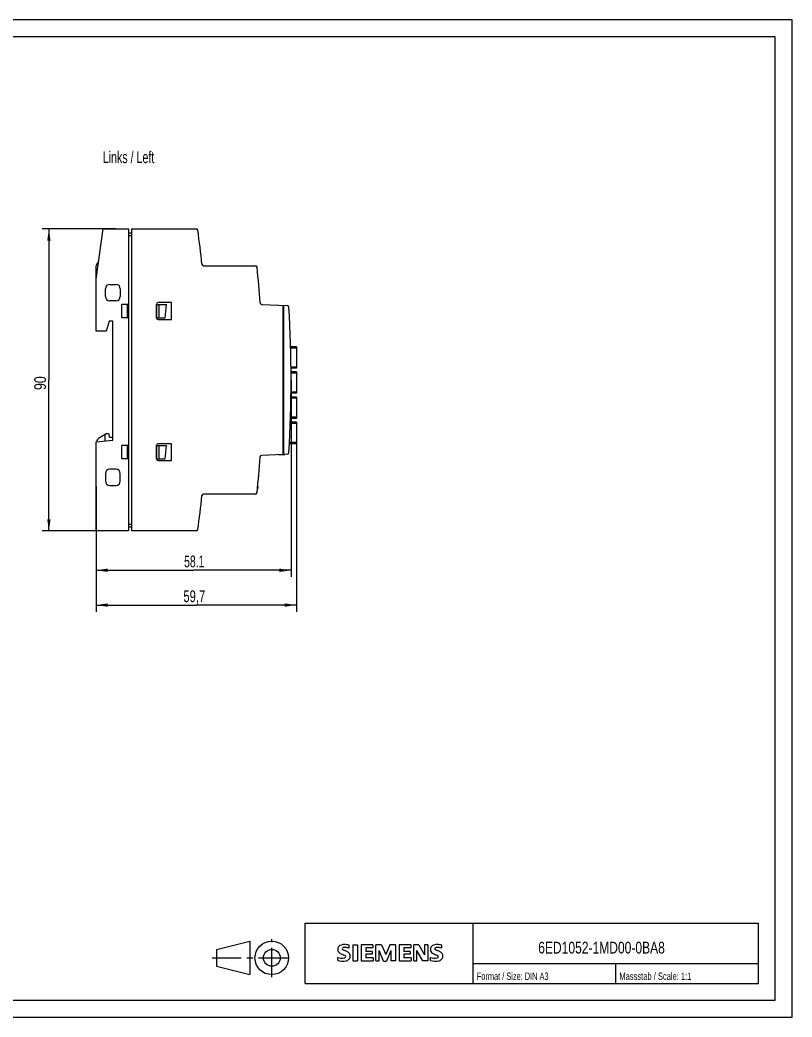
# Model space of a CAD drawing. Extents: x 0 to 420, y 0 to 297.
# Drawn here: x 190 to 420, y 0 to 297 of the extents above; entities that cross this region are included whole.
import ezdxf

# ---------------------------------------------------------------- set-up
doc = ezdxf.new("R2010")
doc.units = 0
doc.header["$LTSCALE"] = 23.1
doc.linetypes.add('CENTER', pattern=[0.6, 0.375, -0.075, 0.075, -0.075])
for name, color, linetype in [('11000_LEFT', 7, 'CONTINUOUS'), ('11100_DIM_LEFT', 7, 'CONTINUOUS'), ('11300_LEFT_GERMAN_ENGLISH', 7, 'CONTINUOUS'), ('90000_FRAME', 7, 'CONTINUOUS'), ('91000_TIP', 7, 'CONTINUOUS')]:
    doc.layers.add(name, color=color, linetype=linetype)
doc.styles.get("Standard").update_dxf_attribs({"font": 'txt', "width": 0.8})
doc.dimstyles.new('DIMSTYLE_1', dxfattribs={"dimtxt": 3.5, "dimasz": 3.5, "dimexe": 0.18, "dimexo": 0.0625, "dimgap": 0.09, "dimtad": 1, "dimtxsty": 'STANDARD', "dimcen": 0.09, "dimazin": 3, "dimtp": 0.05, "dimtm": 0.05, "dimtfac": 1, "dimtofl": 0, "dimtmove": 0, "dimatfit": 3, "dimtolj": 1})
doc.dimstyles.new('DIMSTYLE_2', dxfattribs={"dimtxt": 3.5, "dimasz": 3.5, "dimexe": 0.18, "dimexo": 0.0625, "dimgap": 0.09, "dimtad": 1, "dimdec": 1, "dimtxsty": 'STANDARD', "dimcen": 0.09, "dimazin": 3, "dimtp": 0.1, "dimtm": 0.1, "dimtfac": 1, "dimtdec": 1, "dimtofl": 0, "dimtmove": 0, "dimatfit": 3, "dimtolj": 1})

# ---------------------------------------------------------------- blocks, each defined once
blk = doc.blocks.new('*D1')
at = {"layer": '11100_DIM_LEFT', "linetype": 'CONTINUOUS'}
for p, q in [((272.350425, 171.132515), (272.350425, 120.715249)), ((212.650425, 158.070718), (212.650425, 120.715249)), ((212.650425, 122.715249), (242.500425, 122.715249)), ((272.350425, 122.715249), (242.500425, 122.715249))]:
    blk.add_line(p, q, dxfattribs=at)
for points in [[(216.150425, 123.215249), (212.650425, 122.715249), (216.150425, 122.215249)], [(268.850425, 122.215249), (272.350425, 122.715249), (268.850425, 123.215249)]]:
    blk.add_solid(points, dxfattribs=at)
at = {"layer": '11100_DIM_LEFT', "linetype": 'CONTINUOUS', "width": 0.714286}
blk.add_text('59,7', height=3.5, dxfattribs=at).set_placement((238.669767, 123.590249))
blk = doc.blocks.new('*D2')
at = {"layer": '11100_DIM_LEFT', "linetype": 'CONTINUOUS'}
for p, q in [((218.554481, 234.78944), (196.610149, 234.78944)), ((198.610149, 234.78944), (198.610149, 189.78944)), ((198.610149, 144.78944), (198.610149, 189.78944)), ((217.499425, 144.78944), (196.610149, 144.78944))]:
    blk.add_line(p, q, dxfattribs=at)
for points in [[(199.110149, 231.28944), (198.610149, 234.78944), (198.110149, 231.28944)], [(198.110149, 148.28944), (198.610149, 144.78944), (199.110149, 148.28944)]]:
    blk.add_solid(points, dxfattribs=at)
at = {"layer": '11100_DIM_LEFT', "linetype": 'CONTINUOUS', "width": 0.785714}
blk.add_text('90', height=3.5, rotation=90, dxfattribs=at).set_placement((197.735149, 186.769571))
blk = doc.blocks.new('*D3')
at = {"layer": '11100_DIM_LEFT', "linetype": 'CONTINUOUS'}
for p, q in [((270.77, 189.79), (270.77, 131.08)), ((212.65, 158.07), (212.65, 131.08)), ((212.65, 133.08), (241.71, 133.08)), ((270.77, 133.08), (241.71, 133.08))]:
    blk.add_line(p, q, dxfattribs=at)
for points in [[(216.15, 133.58), (212.65, 133.08), (216.15, 132.58)], [(267.27, 132.58), (270.77, 133.08), (267.27, 133.58)]]:
    blk.add_solid(points, dxfattribs=at)
at = {"layer": '11100_DIM_LEFT', "linetype": 'CONTINUOUS', "width": 0.660714}
blk.add_text('58.1', height=3.5, dxfattribs=at).set_placement((238.9, 133.96))

msp = doc.modelspace()

# ---------------------------------------------------------------- linework, layer by layer
at = {"layer": '11000_LEFT', "color": 7, "linetype": 'CONTINUOUS'}
for p, q in [((212.65, 219.789), (214.759, 234.789)), ((214.759, 234.789), (222.35, 234.789)), ((222.35, 234.789), (222.35, 144.789)), ((223.25, 234.789), (223.25, 144.789)), ((223.251, 234.789), (242.472, 234.789)), ((222.35, 233.589), (223.25, 233.589)), ((222.35, 232.789), (223.25, 232.789)), ((212.7, 220.145), (212.7, 223.789)), ((244.7, 223.789), (260.145, 223.789)), ((212.65, 204.289), (212.65, 219.789)), ((215.425, 214.639), (215.425, 216.939)), ((216.725, 218.239), (218.575, 218.239)), ((219.875, 216.939), (219.875, 214.639)), ((218.575, 213.339), (216.725, 213.339)), ((220.35, 208.289), (220.35, 212.289)), ((222.35, 212.289), (220.35, 212.289)), ((221.961, 212.289), (221.961, 208.289)), ((230.65, 212.289), (230.65, 208.289)), ((230.699, 208.247), (230.7, 212.243)), ((230.7, 212.287), (230.7, 212.243)), ((230.7, 212.287), (233.654, 212.285)), ((230.7, 212.243), (231.5, 212.243)), ((235.15, 212.789), (231.15, 212.789)), ((231.499, 208.246), (231.5, 212.243)), ((231.5, 212.243), (233.654, 212.285)), ((233.277, 208.282), (233.654, 212.285)), ((235.15, 207.789), (235.15, 212.789)), ((261.998, 212.27), (269.625, 211.937)), ((268.35, 167.586), (268.35, 211.993)), ((268.55, 211.884), (268.35, 211.884)), ((268.55, 211.784), (268.35, 211.784)), ((268.55, 167.595), (268.55, 211.984)), ((222.35, 208.289), (220.35, 208.289)), ((230.699, 208.247), (231.499, 208.246)), ((231.499, 208.246), (233.277, 208.282)), ((216.572, 207.289), (215.712, 204.289)), ((217.653, 207.289), (216.572, 207.289)), ((217.653, 171.79), (217.653, 207.289)), ((231.15, 207.789), (235.15, 207.789)), ((215.712, 204.289), (212.65, 204.289)), ((272.35, 199.625), (270.635, 199.625)), ((272.35, 199.276), (270.644, 199.276)), ((272.35, 199.625), (272.35, 193.249)), ((272.35, 193.601), (270.752, 193.601)), ((272.35, 193.251), (270.756, 193.251)), ((272.35, 193.249), (270.756, 193.249)), ((272.35, 192.156), (270.765, 192.156)), ((272.35, 191.806), (270.767, 191.806)), ((272.35, 192.156), (272.35, 185.783)), ((272.35, 184.327), (270.73, 184.327)), ((272.35, 184.68), (270.736, 184.68)), ((272.35, 184.678), (270.736, 184.678)), ((272.35, 185.783), (270.75, 185.783)), ((272.35, 186.133), (270.754, 186.133)), ((272.35, 184.68), (272.35, 178.304)), ((272.35, 178.304), (270.585, 178.304)), ((272.35, 178.654), (270.596, 178.654)), ((272.35, 176.806), (270.532, 176.806)), ((272.35, 177.156), (270.545, 177.156)), ((272.35, 177.156), (272.35, 170.783)), ((215.858, 173.789), (213.7, 172.544)), ((215.403, 171.593), (215.403, 173.527)), ((215.858, 173.789), (216.358, 173.789)), ((216.358, 173.789), (216.653, 172.689)), ((216.653, 172.689), (217.653, 172.689)), ((212.65, 171.352), (217.653, 171.79)), ((212.65, 144.789), (212.65, 171.352)), ((220.35, 166.289), (220.35, 170.289)), ((222.35, 170.289), (220.35, 170.289)), ((221.961, 170.289), (221.961, 166.289)), ((230.65, 170.289), (230.65, 166.289)), ((230.699, 166.247), (230.7, 170.243)), ((230.7, 170.287), (230.7, 170.243)), ((230.7, 170.287), (233.654, 170.285)), ((230.7, 170.243), (231.5, 170.243)), ((235.15, 170.789), (231.15, 170.789)), ((231.499, 166.246), (231.5, 170.243)), ((231.5, 170.243), (233.654, 170.285)), ((233.277, 166.282), (233.654, 170.285)), ((235.15, 165.789), (235.15, 170.789)), ((272.35, 170.783), (270.324, 170.783)), ((272.35, 171.133), (270.343, 171.133)), ((268.35, 167.586), (261.998, 167.309)), ((266.866, 167.522), (268.85, 167.522)), ((268.55, 167.794), (268.35, 167.794)), ((268.55, 167.694), (268.35, 167.694)), ((269.625, 167.642), (268.55, 167.595)), ((268.85, 167.522), (268.85, 167.608)), ((222.35, 166.289), (220.35, 166.289)), ((230.699, 166.247), (231.499, 166.246)), ((231.15, 165.789), (235.15, 165.789)), ((231.499, 166.246), (233.277, 166.282)), ((215.425, 161.904), (215.425, 159.604)), ((218.575, 163.204), (216.725, 163.204)), ((219.875, 159.604), (219.875, 161.904)), ((216.725, 158.304), (218.575, 158.304)), ((260.869, 158.047), (260.79, 157.147)), ((260.145, 155.789), (244.7, 155.789)), ((260.731, 157.147), (260.79, 157.147)), ((222.35, 146.789), (223.25, 146.789)), ((222.35, 145.989), (223.25, 145.989)), ((222.35, 144.789), (212.65, 144.789)), ((242.472, 144.789), (223.25, 144.789))]:
    msp.add_line(p, q, dxfattribs=at)
for centre, radius, start, end in [((242.472, 234.289), 0.5, 7.85767, 90), ((-79.972, 189.789), 326, 6.06555, 7.85767), ((213.7, 223.789), 1, 110.88846, 180), ((244.7, 224.289), 0.5, 186.06555, 270), ((260.145, 223.289), 0.5, 5.62545, 90), ((-79.959, 189.789), 342.25, 3.84433, 5.62545), ((216.725, 216.939), 1.3, 90, 180), ((218.575, 216.939), 1.3, 0, 90), ((216.725, 214.639), 1.3, 180, 270), ((218.575, 214.639), 1.3, 270, 360), ((231.15, 212.289), 0.5, 90, 180), ((262.02, 212.769), 0.5, 183.84433, 267.5), ((269.603, 211.437), 0.5, 3.54354, 87.5), ((-79.977, 189.789), 350.75, 356.45646, 3.54354), ((231.15, 208.289), 0.5, 180, 270), ((214.7, 170.812), 2, 120, 163.98843), ((231.15, 170.289), 0.5, 90, 180), ((-79.959, 189.789), 342.25, 354.37456, 356.15567), ((262.02, 166.809), 0.5, 92.5, 176.15567), ((269.603, 168.142), 0.5, 272.5, 356.45646), ((231.15, 166.289), 0.5, 180, 270), ((216.725, 161.904), 1.3, 90, 180), ((218.575, 161.904), 1.3, 0, 90), ((216.725, 159.604), 1.3, 180, 270), ((218.575, 159.604), 1.3, 270, 360), ((-79.972, 189.789), 326, 352.14233, 353.93445), ((244.7, 155.289), 0.5, 90, 173.93445), ((260.145, 156.289), 0.5, 270, 354.37456), ((242.472, 145.289), 0.5, 270, 352.14233)]:
    msp.add_arc(centre, radius, start, end, dxfattribs=at)
at = {"layer": '90000_FRAME', "color": 7, "linetype": 'CONTINUOUS'}
for p, q in [((420, 297), (0, 297)), ((420, 0), (420, 297)), ((415, 292), (5, 292)), ((415, 5), (415, 292)), ((275, 28), (410, 28)), ((275, 10), (275, 28)), ((325, 10), (325, 28)), ((410, 10), (410, 28)), ((284.895, 20.916), (285.169, 21.19)), ((288.03, 20.499), (288.03, 21.449)), ((289.124, 21.497), (290.55, 21.497)), ((289.124, 21.497), (289.124, 16.744)), ((290.55, 21.497), (290.55, 16.744)), ((295.16, 21.497), (291.643, 21.497)), ((291.643, 21.497), (291.643, 16.744)), ((295.16, 21.497), (295.16, 20.618)), ((297.727, 21.497), (296.016, 21.497)), ((296.016, 16.744), (296.016, 21.497)), ((297.727, 21.497), (298.963, 18.597)), ((300.151, 21.497), (298.963, 18.597)), ((301.862, 21.497), (300.151, 21.497)), ((301.862, 21.497), (301.862, 16.744)), ((306.473, 21.497), (302.956, 21.497)), ((302.956, 21.497), (302.956, 16.744)), ((306.473, 21.497), (306.473, 20.618)), ((308.85, 21.497), (307.305, 21.497)), ((307.305, 16.744), (307.305, 21.497)), ((308.85, 21.497), (310.537, 18.55)), ((311.488, 21.497), (310.537, 21.497)), ((310.537, 21.497), (310.537, 18.55)), ((311.488, 21.497), (311.488, 16.744)), ((315.623, 20.499), (315.623, 21.449)), ((295.16, 20.618), (293.021, 20.618)), ((293.021, 20.618), (293.021, 19.548)), ((294.875, 19.548), (293.021, 19.548)), ((294.875, 18.764), (293.021, 18.764)), ((293.021, 18.764), (293.021, 17.647)), ((294.875, 19.548), (294.875, 18.764)), ((298.297, 16.696), (296.966, 19.786)), ((296.966, 16.744), (296.966, 19.786)), ((300.484, 19.833), (299.153, 16.696)), ((300.484, 19.833), (300.484, 16.744)), ((306.473, 20.618), (304.334, 20.618)), ((304.334, 20.618), (304.334, 19.548)), ((306.188, 19.548), (304.334, 19.548)), ((306.188, 18.764), (304.334, 18.764)), ((304.334, 18.764), (304.334, 17.647)), ((306.188, 19.548), (306.188, 18.764)), ((309.967, 16.744), (308.255, 19.786)), ((308.255, 16.744), (308.255, 19.786)), ((284.703, 16.839), (284.703, 17.789)), ((289.124, 16.744), (290.55, 16.744)), ((291.643, 16.744), (295.208, 16.744)), ((295.208, 17.647), (293.021, 17.647)), ((295.208, 17.647), (295.208, 16.744)), ((296.016, 16.744), (296.966, 16.744)), ((298.297, 16.696), (299.153, 16.696)), ((301.862, 16.744), (300.484, 16.744)), ((302.956, 16.744), (306.52, 16.744)), ((306.52, 17.647), (304.334, 17.647)), ((306.52, 17.647), (306.52, 16.744)), ((307.305, 16.744), (308.255, 16.744)), ((311.488, 16.744), (309.967, 16.744)), ((312.296, 16.839), (312.296, 17.789)), ((325, 16), (410, 16)), ((367.5, 10), (367.5, 16)), ((275, 10), (410, 10)), ((5, 5), (415, 5)), ((0, 0), (420, 0))]:
    msp.add_line(p, q, dxfattribs=at)
for centre, radius, start, end in [((285.795, 20.25), 1.12, 142.81392, 167.1523), ((286.14, 19.943), 1.581, 121.2141, 141.52548), ((286.52, 19.254), 2.367, 86.2218, 120.42726), ((286.251, 12.558), 9.068, 78.68271, 87.31476), ((313.387, 20.25), 1.12, 142.81392, 167.1523), ((313.733, 19.943), 1.581, 121.2141, 141.52548), ((314.112, 19.254), 2.367, 86.2218, 120.42726), ((313.844, 12.558), 9.068, 78.68271, 87.31476), ((285.963, 20.142), 1.309, 164.19749, 195.80251), ((285.9, 20.102), 1.239, 194.79522, 225.71766), ((286.504, 20.808), 2.166, 227.31193, 242.70403), ((290.359, 28.342), 10.629, 242.86201, 247.1042), ((286.307, 20.368), 0.303, 154.44004, 221.82017), ((286.386, 20.289), 0.41, 102.82878, 149.22596), ((286.717, 20.754), 0.866, 222.77604, 239.03624), ((279.564, 2.549), 17.332, 65.34147, 67.39978), ((287.619, 22.35), 2.699, 240.0482, 251.37797), ((286.803, 18.546), 2.202, 84.04001, 103.34277), ((284.21, 13.424), 6.859, 59.90203, 68.20365), ((286.692, 17.976), 0.34, 305.50322, 72.46529), ((286.463, 16.129), 4.642, 70.26259, 82.95242), ((286.886, 18.062), 1.505, 25.95629, 59.48348), ((286.958, 18.14), 1.406, 335.3868, 24.39151), ((313.555, 20.142), 1.309, 164.19749, 195.80251), ((313.493, 20.102), 1.239, 194.79522, 225.71766), ((314.097, 20.808), 2.166, 227.31193, 242.70403), ((317.952, 28.342), 10.629, 242.86201, 247.1042), ((313.9, 20.368), 0.303, 154.44004, 221.82017), ((313.979, 20.289), 0.41, 102.82878, 149.22596), ((314.31, 20.754), 0.866, 222.77604, 239.03624), ((307.156, 2.549), 17.332, 65.34147, 67.39978), ((315.212, 22.35), 2.699, 240.0482, 251.37797), ((314.396, 18.546), 2.202, 84.04001, 103.34277), ((311.803, 13.424), 6.859, 59.90203, 68.20365), ((314.285, 17.976), 0.34, 305.50322, 72.46529), ((314.055, 16.129), 4.642, 70.26259, 82.95242), ((314.479, 18.062), 1.505, 25.95629, 59.48348), ((314.551, 18.14), 1.406, 335.3868, 24.39151), ((285.948, 20.801), 3.259, 247.53002, 280.75795), ((286.126, 21.378), 4.757, 252.59392, 280.98166), ((286.408, 18.701), 1.112, 277.71, 295.68849), ((286.581, 18.76), 2.101, 282.40584, 311.86444), ((286.954, 18.193), 1.433, 315.89046, 333.52293), ((313.541, 20.801), 3.259, 247.53002, 280.75795), ((313.719, 21.378), 4.757, 252.59392, 280.98166), ((314, 18.701), 1.112, 277.71, 295.68849), ((314.174, 18.76), 2.101, 282.40584, 311.86444), ((314.546, 18.193), 1.433, 315.89046, 333.52293)]:
    msp.add_arc(centre, radius, start, end, dxfattribs=at)
at = {"layer": '91000_TIP', "color": 7, "linetype": 'CONTINUOUS'}
for p, q in [((248.508, 20.129), (258.508, 22.629)), ((258.508, 22.629), (258.508, 12.629)), ((248.508, 20.129), (248.508, 15.129)), ((248.508, 15.129), (258.508, 12.629))]:
    msp.add_line(p, q, dxfattribs=at)
at = {"layer": '91000_TIP', "color": 7, "linetype": 'CENTER'}
for p, q in [((265.008, 11.907), (265.008, 23.191)), ((247.229, 17.629), (270.831, 17.629))]:
    msp.add_line(p, q, dxfattribs=at)
at = {"layer": '91000_TIP', "color": 7, "linetype": 'CONTINUOUS'}
for radius in [5, 2.5]:
    msp.add_circle((265.008, 17.629), radius, dxfattribs=at)

# ---------------------------------------------------------------- texts
at = {"layer": '11300_LEFT_GERMAN_ENGLISH', "color": 7, "linetype": 'CONTINUOUS', "width": 0.678571}
msp.add_text('Links / Left', height=3.5, dxfattribs=at).set_placement((214.654, 254.352))
at = {"layer": '90000_FRAME', "color": 7, "linetype": 'CONTINUOUS'}
for s, height, width, p in [('6ED1052-1MD00-0BA8', 3.5, 0.767196, (344.382, 18.925)), ('Format / Size: DIN A3', 2.2, 0.723356, (326.092, 11.067)), ('Massstab / Scale: 1:1', 2.2, 0.668934, (368.545, 11.067))]:
    msp.add_text(s, height=height, dxfattribs=dict(at, width=width)).set_placement(p)

# ---------------------------------------------------------------- dimensions: what is measured, and where the dimension line sits
at = {"layer": '11100_DIM_LEFT', "linetype": 'CONTINUOUS'}
dim = msp.add_linear_dim(base=(198.61, 144.789), p1=(218.554, 234.789), p2=(217.499, 144.789), angle=270, text='90', dimstyle='DIMSTYLE_1', dxfattribs=at)
dim.commit()
dim.dimension.update_dxf_attribs({"geometry": '*D2', "text_midpoint": (195.985, 189.52), "dimtype": 160})
dim = msp.add_linear_dim(base=(270.773, 133.081), p1=(212.65, 158.071), p2=(270.773, 189.789), dimstyle='DIMSTYLE_2', dxfattribs=at)
dim.commit()
dim.dimension.update_dxf_attribs({"geometry": '*D3', "text_midpoint": (243.529, 135.706), "dimtype": 160})
dim = msp.add_linear_dim(base=(272.35, 122.715), p1=(212.65, 158.071), p2=(272.35, 171.133), text='59,7', dimstyle='DIMSTYLE_1', dxfattribs=at)
dim.commit()
dim.dimension.update_dxf_attribs({"geometry": '*D1', "text_midpoint": (243.67, 125.34), "dimtype": 160})

doc.saveas('drawing.dxf')
